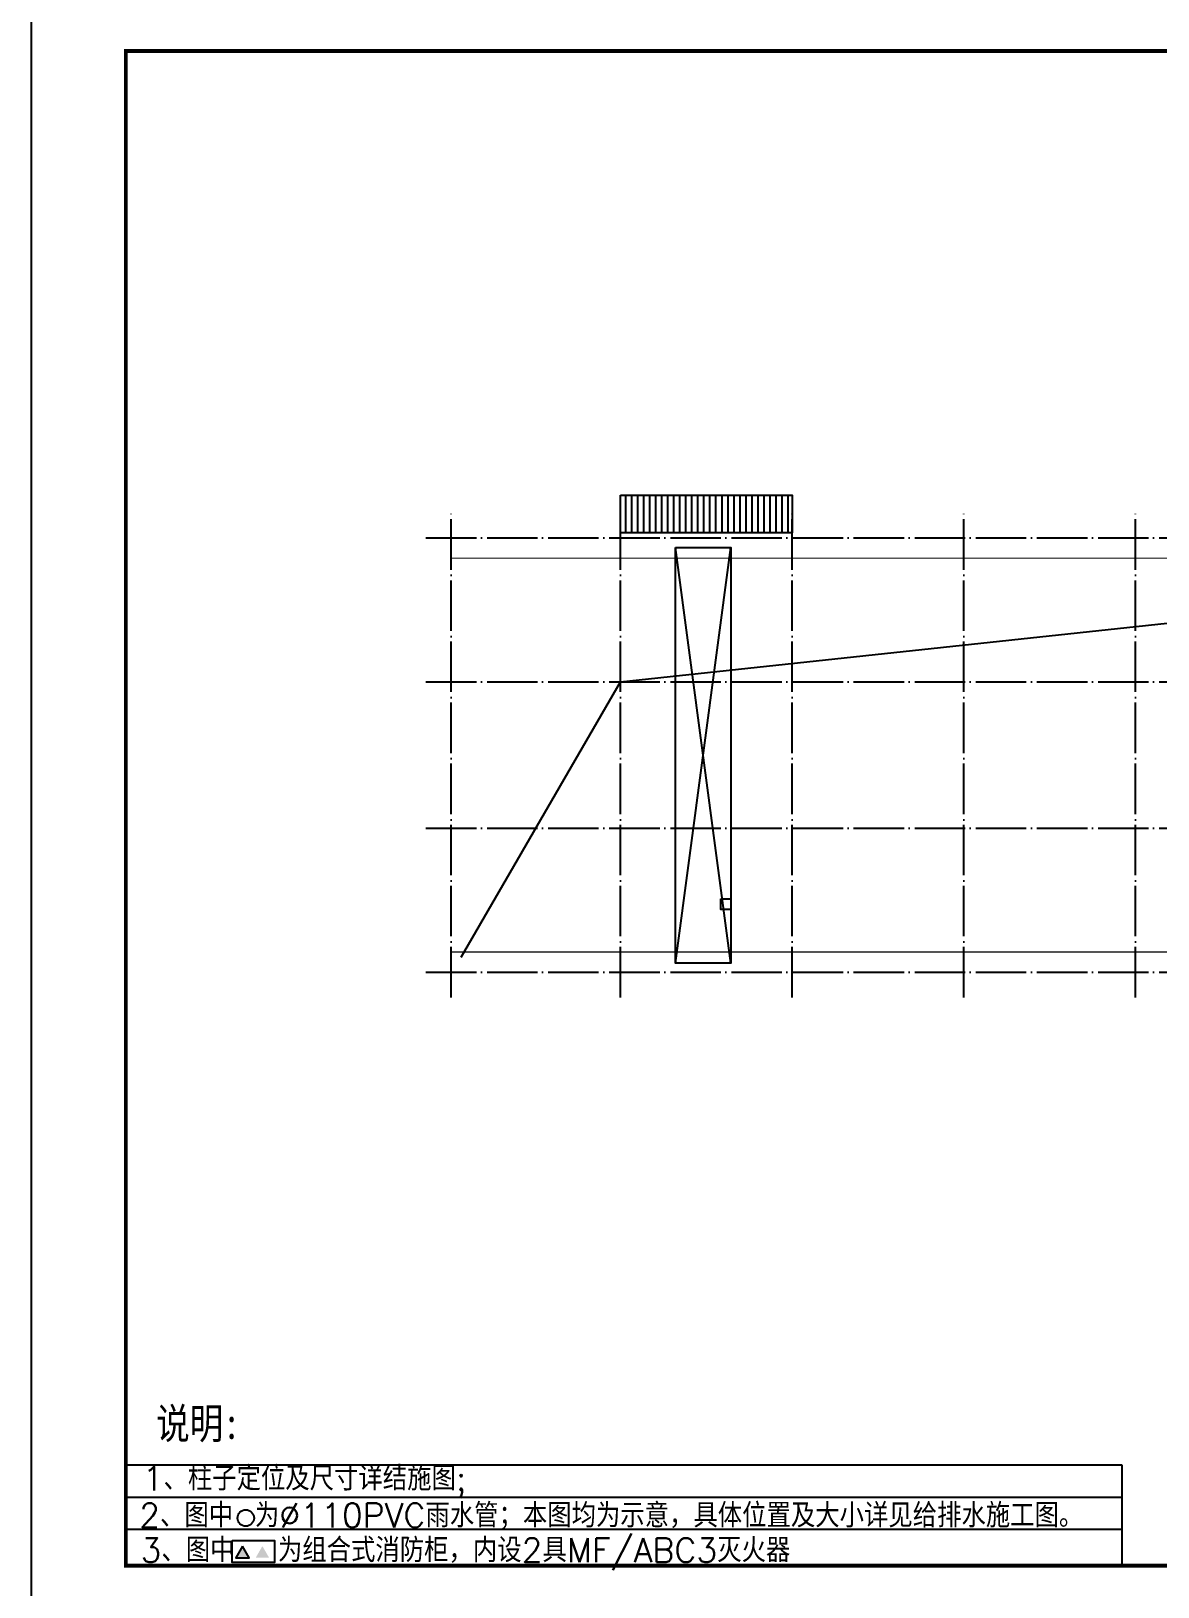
# Model space of a CAD drawing. Extents: x -21908402 to 2165534, y 88493 to 5079726.
# Drawn here: x 1972434 to 2017065, y 278153 to 339780 of the extents above; entities that cross this region are included whole.
import ezdxf

# ---------------------------------------------------------------- set-up
doc = ezdxf.new("R2010")
doc.units = 0
doc.header["$LTSCALE"] = 1000
doc.linetypes.add('DASH', pattern=[0.35, 0.25, -0.1])
doc.linetypes.add('DOTE', pattern=[2.42, 2, -0.2, 0.02, -0.2])
for name, color, linetype in [('DOTE', 1, 'DOTE'), ('PUB_TEXT', 7, 'Continuous'), ('PUB_TITLE', 4, 'Continuous'), ('TEXT', 7, 'Continuous'), ('管道', 3, 'Continuous'), ('虚线浅显', 139, 'Continuous')]:
    doc.layers.add(name, color=color, linetype=linetype)
doc.styles.add('-黑体', font='simhei.ttf', dxfattribs={"width": 0.8})
doc.styles.add('HZTXT', font='txt', dxfattribs={"width": 0.7, "height": 300, "bigfont": 'HZTXT'})

# ---------------------------------------------------------------- blocks, each defined once
blk = doc.blocks.new('GGGDDD')
h = blk.add_hatch(color=2)
h.paths.add_polyline_path([(7839327, -1916416), (7839124, -1916769), (7839531, -1916769)])
h.paths.add_polyline_path([(7838721, -1916416), (7838517, -1916769), (7838925, -1916769)])
at = {"color": 2}
for points in [[(7838405, -1916243), (7839695, -1916243), (7839695, -1916915), (7838405, -1916915)], [(7838721, -1916416), (7838517, -1916769), (7838925, -1916769)]]:
    blk.add_lwpolyline(points, close=True, dxfattribs=at)
at = {"layer": '管道'}
blk.add_ellipse((7838820, -1915560), major_axis=(178, 178), ratio=1, start_param=5.497787, end_param=11.780972, dxfattribs=at)
at = {"layer": '虚线浅显', "linetype": 'Continuous'}
for p, q in [((7835165, -1913944), (7865510, -1913944)), ((7865510, -1913944), (7865510, -1917013)), ((7835165, -1914922), (7865510, -1914922)), ((7835165, -1915901), (7865510, -1915901)), ((7835165, -1915901), (7865510, -1915901))]:
    blk.add_line(p, q, dxfattribs=at)
at = {"layer": 'PUB_TEXT', "color": 3, "style": '-黑体', "width": 0.8}
blk.add_text('说明: ', height=937.1, dxfattribs=at).set_placement((7836089, -1913147))
at = {"layer": 'TEXT', "style": 'HZTXT', "width": 1.01}
for s, p in [('1、柱子定位及尺寸详结施图;', (7835677, -1914721)), ('2、图中 为%%C110PVC雨水管；本图均为示意，具体位置及大小详见给排水施工图。 ', (7835573, -1915847)), ('3、图中  为组合式消防柜，内设2具MF/ABC3灭火器', (7835614, -1916905))]:
    blk.add_text(s, height=735, dxfattribs=at).set_placement(p)

msp = doc.modelspace()

# ---------------------------------------------------------------- hatches: boundary and pattern name
h = msp.add_hatch()
h.set_pattern_fill('ANSI31', color=252, scale=150, angle=45, style=0)
h.set_pattern_definition([(90, (174571.5, 0), (-238.125, 4e-14), [])])
h.paths.add_polyline_path([(1995774, 321404), (2002574, 321404), (2002574, 319904), (1995774, 319904)])

# ---------------------------------------------------------------- linework, layer by layer
at = {"color": 2}
for p, q in [((2000152, 302866), (1997964, 319319)), ((1997964, 302866), (2000152, 319319))]:
    msp.add_line(p, q, dxfattribs=at)
msp.add_lwpolyline([(1995774, 321404), (2002574, 321404), (2002574, 319904), (1995774, 319904)], close=True)
for points in [[(1997964, 319319), (2000152, 319319), (2000152, 302866), (1997964, 302866)], [(1999756, 305402), (2000152, 305402), (2000152, 304985), (1999756, 304985)]]:
    msp.add_lwpolyline(points, close=True, dxfattribs=at)
at = {"linetype": 'DASH', "const_width": 50}
for points in [[(1989074, 318904), (2043274, 318904)], [(1989074, 303304), (2043274, 303304)]]:
    msp.add_lwpolyline(points, dxfattribs=at)
at = {"color": 253}
msp.add_lwpolyline([(1989474, 303104), (1995774, 314004), (2043274, 319104)], dxfattribs=at)
at = {"layer": 'DOTE'}
for p, q in [((1989074, 301504), (1989074, 320704)), ((1995774, 301504), (1995774, 320704)), ((2002574, 301504), (2002574, 320704)), ((2009374, 301504), (2009374, 320704)), ((2016174, 301504), (2016174, 320704)), ((1988074, 319704), (2044274, 319704)), ((1988074, 314004), (2044274, 314004)), ((1988074, 308204), (2044274, 308204)), ((1988074, 302504), (2044274, 302504))]:
    msp.add_line(p, q, dxfattribs=at)
at = {"layer": 'PUB_TITLE'}
msp.add_lwpolyline([(1972434, 277493), (2061534, 277493), (2061534, 340493), (1972434, 340493)], close=True, dxfattribs=at)
at = {"layer": 'PUB_TITLE', "const_width": 150}
msp.add_lwpolyline([(1976184, 278993), (2060034, 278993), (2060034, 338993), (1976184, 338993)], close=True, dxfattribs=at)

# ---------------------------------------------------------------- block references
at = {"xscale": 1.300000000745058, "yscale": 1.300000000046566, "zscale": 1.3}
msp.add_blockref('GGGDDD', (-8209530, 2771109), dxfattribs=at)

doc.saveas('drawing.dxf')
